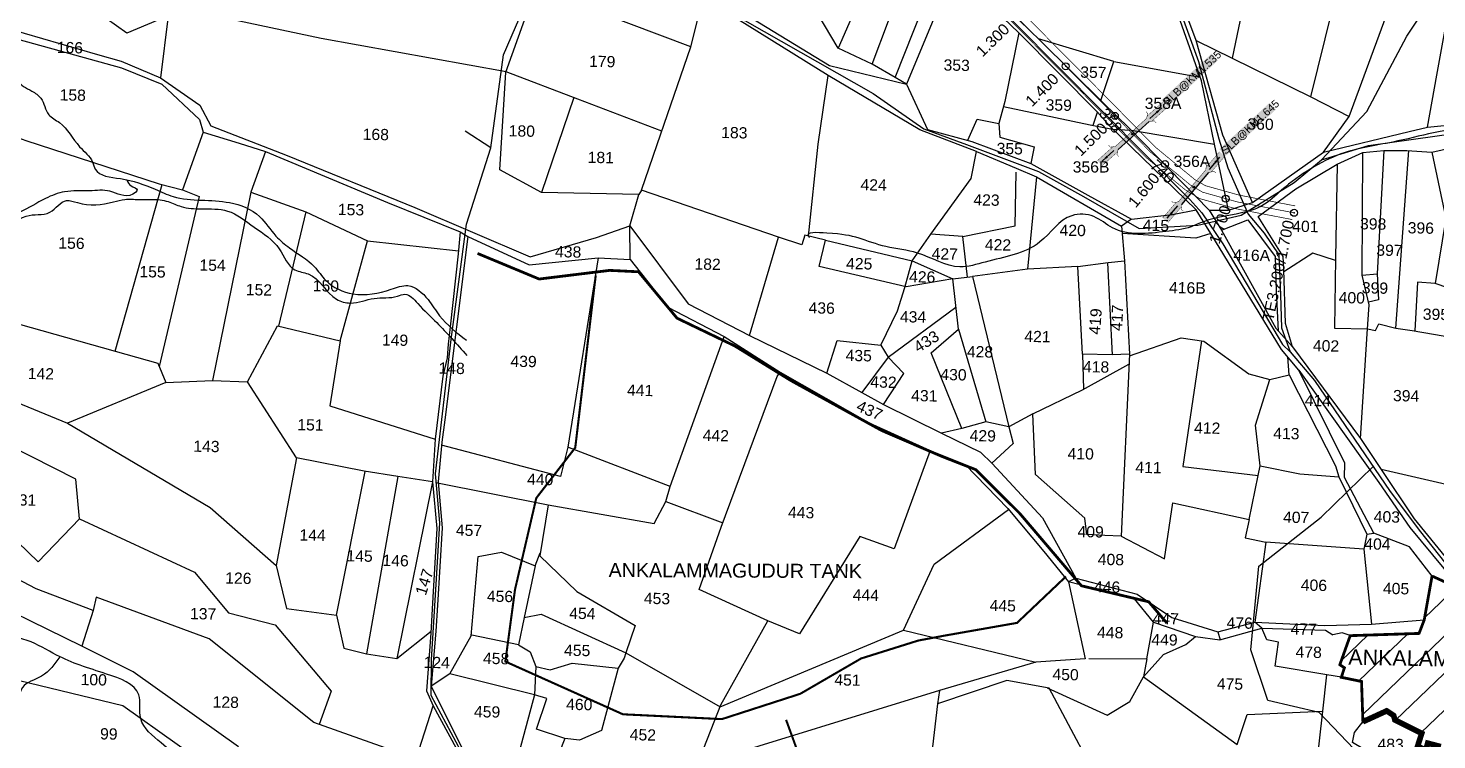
# Model space of a CAD drawing. Header units: millimetres. Extents: x 191939 to 221722, y 1607077 to 1617110.
# Drawn here: x 193548 to 195566, y 1612667 to 1613687 of the extents above; entities that cross this region are included whole.
import ezdxf
from ezdxf.enums import TextEntityAlignment as Align

# ---------------------------------------------------------------- set-up
doc = ezdxf.new("R2010")
doc.units = ezdxf.units.MM
doc.header["$LTSCALE"] = 15
doc.header["$PDMODE"] = 32
doc.header["$PDSIZE"] = 10
doc.linetypes.add('ACAD_ISO02W100', pattern=[15, 12, -3])
doc.linetypes.add('HIDDEN2', pattern=[0.1875, 0.125, -0.0625])
for name, color, linetype in [('BOUNDRY STONES', 240, 'Continuous'), ('CANAL1', 7, 'Continuous'), ('CS', 134, 'Continuous'), ('CSMark', 72, 'Continuous'), ('PLOTS', 7, 'Continuous'), ('PLOTS NO', 7, 'Continuous'), ('ROADS', 1, 'Continuous'), ('STREAMS', 4, 'Continuous'), ('STRUCTURE', 5, 'Continuous'), ('text2', 7, 'Continuous')]:
    doc.layers.add(name, color=color, linetype=linetype)
doc.styles.get("Standard").update_dxf_attribs({"font": 'arial.ttf'})
doc.dimstyles.get("Standard").update_dxf_attribs({"dimtxt": 0.18, "dimasz": 0.18, "dimexe": 0.18, "dimexo": 0.0625, "dimgap": 0.09, "dimtad": 0, "dimtih": 1, "dimtoh": 1, "dimdec": 4, "dimzin": 0, "dimdsep": 46, "dimtxsty": 'Standard', "dimcen": 0.09, "dimadec": 0, "dimazin": 0, "dimtfac": 1, "dimtdec": 4, "dimtofl": 0, "dimtmove": 0, "dimatfit": 3, "dimfxl": 1, "dimtolj": 1, "dimtzin": 0, "dimarcsym": 0})

# ---------------------------------------------------------------- blocks, each defined once
blk = doc.blocks.new('SLB')
at = {"layer": 'STRUCTURE'}
h = blk.add_hatch(dxfattribs=at)
h.set_pattern_fill('DOTS', color=6, scale=20, angle=320.3722, style=0)
h.set_pattern_definition([(320.372247934, (-159.4327, -72.9564), (1.2786241598, 0.5641323054), [0, -1.25])])
h.paths.add_polyline_path([(769699.5, 1706871.1), (769699.5, 1706861.1), (769729.1, 1706861.1), (769732.1, 1706863.1), (769792.1, 1706863.1), (769795.1, 1706861.1), (769824.7, 1706861.1), (769824.7, 1706871.1), (769795.1, 1706871.1), (769792.1, 1706869.1), (769732.1, 1706869.1), (769729.1, 1706871.1)])
at = {"layer": 'STRUCTURE', "color": 6, "linetype": 'ACAD_ISO02W100', "ltscale": 0.5, "const_width": 0.5}
for points in [[(769699.5, 1706871.1), (769729.1, 1706871.1)], [(769795.1, 1706871.1), (769824.7, 1706871.1)], [(769699.5, 1706861.1), (769729.1, 1706861.1)], [(769795.1, 1706861.1), (769824.7, 1706861.1)]]:
    blk.add_lwpolyline(points, dxfattribs=at)
at = {"layer": 'STRUCTURE', "color": 6, "const_width": 0.628}
for points in [[(769726.1, 1706877.1), (769726.1, 1706873.1), (769732.1, 1706869.1), (769792.1, 1706869.1), (769798.1, 1706873.1), (769798.1, 1706877.1)], [(769726.1, 1706855.1), (769726.1, 1706859.1), (769732.1, 1706863.1), (769792.1, 1706863.1), (769798.1, 1706859.1), (769798.1, 1706855.1)]]:
    blk.add_lwpolyline(points, dxfattribs=at)
at = {"layer": 'STRUCTURE', "color": 6}
blk.add_lwpolyline([(769732.1, 1706863.1), (769792.1, 1706863.1)], dxfattribs=at)
blk.add_lwpolyline([(769732.1, 1706863.1), (769792.1, 1706863.1)], dxfattribs=at)
at = {"layer": 'STRUCTURE', "color": 0}
blk.add_circle((769762.1, 1706866.1), 1.24, dxfattribs=at)
for points in [[(769703.8, 1706866), (769726.7, 1706866)], [(769818.6, 1706865.8), (769795.7, 1706865.8)]]:
    blk.add_leader(points, dimstyle='Standard', override={"dimasz": 10, "dimgap": 0.09, "dimtad": 0}, dxfattribs=at)

msp = doc.modelspace()

# ---------------------------------------------------------------- hatches: boundary and pattern name
at = {"layer": 'PLOTS NO'}
h = msp.add_hatch(dxfattribs=at)
h.set_pattern_fill('ANSI31', color=40, scale=12.09495, angle=-1.1225)
h.set_pattern_definition([(43.8775, (174688.965, 1608020.224), (-26.61678, 27.68067), [])])
h.paths.add_polyline_path([(195742.9, 1612813.1), (195667.2, 1612852.5), (195559.3, 1612901.5), (195548.1, 1612838.6), (195540.7, 1612819.3), (195442.1, 1612816.1), (195427.2, 1612774.4), (195433.8, 1612770.1), (195429.4, 1612756.4), (195458.3, 1612750.4), (195460.3, 1612692.7), (195494.3, 1612708.3), (195504.3, 1612701.7), (195506.1, 1612695.2), (195544.6, 1612676.1), (195538.6, 1612657.7), (195550.4, 1612652.1), (195553.1, 1612662), (195568, 1612658.1), (195565.7, 1612649.4), (195572.5, 1612647.6), (195567.9, 1612630.2), (195569.6, 1612624), (195589, 1612620.8), (195596, 1612646.1), (195613.8, 1612648.5), (195618.2, 1612654.6), (195624.7, 1612654.1), (195627.5, 1612658.5), (195679.3, 1612649), (195687.7, 1612670.3), (195705.1, 1612663.5), (195707.6, 1612656.7), (195733.9, 1612649.3), (195753.1, 1612653.2), (195763, 1612694)])

# ---------------------------------------------------------------- linework, layer by layer
at = {"layer": 'BOUNDRY STONES'}
msp.add_lwpolyline([(194210.9, 1613515.3), (194174.5, 1613539.2)], dxfattribs=at)
at = {"layer": 'CANAL1', "color": 200, "const_width": 1}
for points in [[(194181.4, 1614716.1), (194217.5, 1614633.7), (194227.7, 1614611.7), (194229.5, 1614596.2), (194227.5, 1614566.7), (194231.4, 1614553.3), (194266.2, 1614510.6), (194273.2, 1614495.7), (194299.3, 1614458.8), (194358.2, 1614392.1), (194445.9, 1614295.6), (194506.9, 1614224.9), (194519.1, 1614208.8), (194618.5, 1614095.5), (194753.2, 1613940), (194889.1, 1613794.6), (194981, 1613700.3), (195093.6, 1613586.9), (195162.8, 1613516.4), (195219.5, 1613469.7), (195234.6, 1613461), (195283.2, 1613447.4), (195363.3, 1613432)], [(194163.1, 1614708.1), (194199.3, 1614625.5), (194208.2, 1614606.3), (194209.4, 1614595.7), (194207.4, 1614564.6), (194213.3, 1614543.8), (194249.1, 1614499.9), (194255.8, 1614485.6), (194283.6, 1614446.4), (194343.3, 1614378.7), (194430.9, 1614282.4), (194491.4, 1614212.3), (194503.6, 1614196.1), (194603.4, 1614082.4), (194738.3, 1613926.6), (194874.6, 1613780.8), (194966.8, 1613686.3), (195079.4, 1613572.9), (195149.3, 1613501.7), (195206.8, 1613454.3), (195226.7, 1613442.4), (195278.6, 1613427.9), (195359.2, 1613412.4)]]:
    msp.add_lwpolyline(points, dxfattribs=at)
at = {"layer": 'CANAL1', "color": 1, "linetype": 'HIDDEN2', "ltscale": 4}
for points, const_width in [([(194172.2, 1614712.1), (194208.4, 1614629.6), (194217.9, 1614609), (194219.4, 1614595.9), (194217.4, 1614565.6), (194222.4, 1614548.6), (194257.7, 1614505.3), (194264.5, 1614490.6), (194291.5, 1614452.6), (194350.7, 1614385.4), (194438.4, 1614289), (194499.2, 1614218.6), (194511.3, 1614202.5), (194610.9, 1614088.9), (194745.7, 1613933.3), (194881.9, 1613787.7), (194973.9, 1613693.3), (195086.5, 1613579.9), (195156, 1613509.1), (195213.1, 1613462), (195230.6, 1613451.7), (195280.9, 1613437.6), (195361.7, 1613422.1)], 1), ([(194479.6, 1612246.3), (194451, 1612286), (194487, 1612349), (194589, 1612441), (194669, 1612539), (194675, 1612583), (194634, 1612695.5)], 3)]:
    msp.add_lwpolyline(points, dxfattribs=dict(at, const_width=const_width))
at = {"layer": 'CS'}
for p in [(195034.6, 1613632.2), (195104.9, 1613561.1), (195176.9, 1613491.9), (195263.8, 1613442.4), (195361.7, 1613422.1)]:
    msp.add_point(p, dxfattribs=at)
at = {"layer": 'PLOTS'}
for points in [[(194410.4, 1613403.4), (194423.3, 1613448.3), (194283.5, 1613451), (194224, 1613483.6), (194232.8, 1613623.8), (194275.5, 1613744.2), (194287.2, 1613844.1), (194278.7, 1614030.9), (194276.3, 1614099.2), (194237.4, 1614174.1), (194229.7, 1614258.2), (194213.3, 1614307), (194069.9, 1614445.6), (193993.8, 1614519.2), (193836.8, 1614655.7), (193761.4, 1614727.2), (193719.6, 1614782.2), (193616.6, 1614952.4)], [(195302.1, 1613436.7), (195259.8, 1613533.3), (195221.4, 1613669.3), (195166.7, 1613816.6), (195130.1, 1613904), (195121.8, 1613923.7), (195122.3, 1613984.1), (195104.1, 1614074.1), (195124.7, 1614107), (195155, 1614148.2), (195163.9, 1614227.1), (195165.7, 1614242.4), (195152.6, 1614374.7), (195130.2, 1614495.8), (195148.4, 1614711), (195148.5, 1614795.9), (195166.4, 1614903.4)], [(194352, 1614396.5), (194413.5, 1614316.6), (194457.3, 1614265.7), (194531.7, 1614179.3), (194594.4, 1614106.4), (194720.5, 1613959.1), (194801.4, 1613873.1), (194837.8, 1613832.4), (194866, 1613800.7), (194879.4, 1613785.7), (194968.5, 1613697.9), (194997.9, 1613668.9), (195087.9, 1613580.3), (195125.9, 1613542.8), (195240.2, 1613425.7), (195267.6, 1613425.7), (195302.1, 1613436.7), (195403.9, 1613509.1)], [(194907, 1613509.9), (194825.7, 1613540.9), (194694.3, 1613618.8), (194515.3, 1613730.7), (194429.6, 1613784.2), (194297.3, 1613977.3), (194278.7, 1614030.9)], [(194806.4, 1613606.6), (194790.3, 1613616), (194757.4, 1613635.2), (194708.8, 1613658.2), (194634.4, 1613783.1), (194618.2, 1613795.8), (194615.8, 1613824.7), (194410.5, 1613904.3), (194344.5, 1613922.6)], [(195329.2, 1613914), (195273.1, 1613643.8)], [(195403.9, 1613509.1), (195440.7, 1613560), (195515, 1613762.8), (195565.2, 1613744.4), (195576.4, 1613842.4), (195592.8, 1613910.2)], [(195553, 1613544.9), (195566.4, 1613619.5), (195582.3, 1613708.6), (195595.3, 1613706.3), (195633.2, 1613921)], [(195385.9, 1613588.4), (195456.6, 1613877.1)], [(194798.2, 1613856.6), (194779.5, 1613820.1), (194708.8, 1613658.2)], [(194757.4, 1613635.2), (194827.4, 1613821.8)], [(193748.7, 1613704.3), (193689.9, 1613679.5), (193630.6, 1613721.8), (193579.4, 1613747), (193449.5, 1613787.7)], [(193489.7, 1613695), (193647.5, 1613649.2), (193681.4, 1613639.4), (193738, 1613615.4), (193794.3, 1613576.6), (193810.2, 1613546.9), (193919.5, 1613504.2), (194102.2, 1613429.5), (194267.5, 1613359.1), (194362.6, 1613386.7), (194410.4, 1613403.4), (194493.6, 1613291.8), (194581.8, 1613246.2), (194692.4, 1613192.1), (194742.7, 1613164.5), (194773.5, 1613147.6), (194856.8, 1613106.5), (194912.5, 1613079.1), (194929.1, 1613062.7), (195001.2, 1612985.1), (195049.1, 1612898.7), (195136.9, 1612875.4), (195186.4, 1612841.9), (195252.5, 1612821.7), (195305.7, 1612835.5), (195405.8, 1612830.5), (195472.6, 1612832.7), (195548.1, 1612838.6), (195559.3, 1612901.5), (195527, 1612943.4), (195475.8, 1612962.9), (195433.9, 1613042.9), (195434.3, 1613063.5), (195368.6, 1613196.5), (195343.6, 1613226.4), (195242.3, 1613392.3), (195221.5, 1613426.3), (195098, 1613545.8), (195080, 1613566.2), (194967.4, 1613680.1), (194877, 1613767.1)], [(194790.3, 1613616), (194857.5, 1613785.9)], [(194874.3, 1613769.7), (194806.4, 1613606.6)], [(195267.6, 1613425.7), (195247.8, 1613520.6), (195228.9, 1613611.2), (195168.2, 1613783.2)], [(192976.7, 1613097), (193036.9, 1613269), (193071.9, 1613350.8), (193123.8, 1613526.5), (193139.3, 1613521.9), (193206.4, 1613746.5), (193234.4, 1613740.4), (193299.8, 1613719.7), (193343.4, 1613717.7), (193411.4, 1613702.1), (193465.6, 1613689.7), (193681.9, 1613630), (193739.8, 1613606.4), (193793.8, 1613555.9), (193799.1, 1613537.9), (193850.4, 1613521.7), (193888.4, 1613509.8), (194063, 1613437), (194167, 1613394.8), (194178.1, 1613388.3), (194266.2, 1613347.5), (194364.9, 1613357.6), (194410.9, 1613355.3), (194410.4, 1613403.4)], [(194497.6, 1613660.1), (194275.5, 1613744.2)], [(194427.1, 1613454.6), (194454.7, 1613535.2), (194497.6, 1613660.1), (194515.3, 1613730.7)], [(194515.1, 1613744.3), (194696, 1613633.4), (194806.4, 1613606.6), (194836.5, 1613541.4), (194900, 1613524.5), (194984.4, 1613492.9), (195066.3, 1613447.5), (195128.9, 1613412.9), (195114.5, 1613403.2), (195118.7, 1613353.2), (195125.8, 1613219.7), (195114.2, 1612958.5), (195175.9, 1612926.2), (195188, 1613006.3), (195297.4, 1612982.8), (195291.7, 1612956.5), (195321.3, 1612950.1), (195305.7, 1612835.5)], [(194232.9, 1613624.3), (193967.9, 1613671.7), (193807.9, 1613706), (193748.7, 1613704.3), (193738, 1613615.4)], [(194967.4, 1613680.1), (194947.2, 1613581.6), (194938.6, 1613550.1)], [(195084.9, 1613583.3), (195103.5, 1613639.1), (194995.4, 1613671.4)], [(195221.4, 1613669.3), (195273.1, 1613643.8), (195385.9, 1613588.4), (195440.7, 1613560)], [(195103.5, 1613639.1), (195227, 1613616.7)], [(194456.1, 1613539.3), (194335.5, 1613585.2), (194232.9, 1613624.3)], [(194665.9, 1613388.8), (194679.9, 1613520.7), (194694.3, 1613618.8)], [(193303.1, 1613586), (193430.3, 1613570.7), (193471.2, 1613552.4), (193545.2, 1613525.6), (193735.9, 1613463.7), (193769.6, 1613455.1), (193793.5, 1613445.3), (193736.2, 1613201.9)], [(194330.1, 1613587.3), (194283.5, 1613451)], [(194945.3, 1613574.5), (195069.7, 1613548.3), (195101.7, 1613542.2), (195128.2, 1613540.5), (195247.8, 1613520.6)], [(195074.1, 1613547.5), (195080, 1613566.2)], [(194894.3, 1613526), (194907.5, 1613556.5), (194938.6, 1613550.1), (194940.4, 1613530.7), (194989.4, 1613516.8), (194984.4, 1613492.9)], [(195403.9, 1613509.1), (195526.4, 1613538.5), (195553, 1613544.9), (195676.9, 1613557.2), (195742.2, 1613552.3), (195850.5, 1613476.7), (195915.7, 1613469.2), (195983.7, 1613469.1), (196093.2, 1613477), (196090, 1613522.6), (196139, 1613537.4)], [(195456.6, 1613098.7), (195466.5, 1613248.6), (195469.3, 1613290.4), (195459.4, 1613332.6), (195460.4, 1613508.4), (195490.2, 1613511.5), (195523, 1613511.5), (195559.1, 1613508.9), (195666.7, 1613533.3), (195724.7, 1613546.4), (195738.4, 1613538.4), (195764.8, 1613518.6), (195781.2, 1613486.7), (195816, 1613461), (195883.2, 1613442), (195919.3, 1613438.4), (195939.9, 1613445.4), (195960.2, 1613469.1)], [(193799.1, 1613537.9), (193769.6, 1613455.1)], [(193888.4, 1613509.8), (193867.5, 1613451.9), (193812.6, 1613181.9)], [(194769.9, 1613232.6), (194793.7, 1613281.4), (194804, 1613315.1), (194814.4, 1613353.2), (194841.3, 1613391.4), (194899.2, 1613471.3), (194907, 1613509.9), (194963.8, 1613485.9), (194992.9, 1613473.6), (195114.5, 1613403.2)], [(195359.6, 1613229.9), (195349.6, 1613263.6), (195346.8, 1613340.7), (195346.2, 1613359.4), (195310, 1613416.9), (195364.2, 1613456.3), (195423.4, 1613491.9), (195460.4, 1613508.4)], [(195490.2, 1613511.5), (195480.6, 1613334.7), (195482.6, 1613297.5), (195468.4, 1613294.2)], [(195507.5, 1613256.6), (195525.9, 1613511.3)], [(195559.1, 1613508.9), (195579, 1613413.8), (195564, 1613321)], [(195423.4, 1613491.9), (195421.2, 1613357.2), (195419.5, 1613256.8), (195467, 1613256), (195478.2, 1613253.5), (195483.3, 1613262.8), (195507.5, 1613256.6), (195530.9, 1613253.6), (195592, 1613243.1), (195596.6, 1613247.6), (195656.5, 1613232.4)], [(194887, 1613388.4), (194962.2, 1613403.6), (194963.7, 1613480.2)], [(194992.9, 1613473.6), (194979.9, 1613341.5)], [(193673.1, 1613223.9), (193740.2, 1613462.6)], [(193867.5, 1613451.9), (193946.3, 1613423.4), (194034.3, 1613382), (194164.8, 1613367.5)], [(194872.9, 1613327.6), (194806.2, 1613315.9), (194681.4, 1613345.4), (194690.3, 1613383.1), (194660.8, 1613390), (194656.8, 1613376.3), (194623.3, 1613387.3), (194427.1, 1613454.6), (194423.3, 1613448.3)], [(195128.9, 1613412.9), (195187.4, 1613419.6), (195221.5, 1613426.3)], [(195240.2, 1613425.7), (195257.9, 1613397.1), (195335.4, 1613256.9), (195359.6, 1613229.9), (195456.6, 1613098.7), (195486.3, 1613054.3), (195533.5, 1612983.7), (195582.3, 1612923.7), (195664.1, 1612870.7), (195673.4, 1612865.2)], [(193946.3, 1613423.4), (193907.1, 1613259.8)], [(195257.9, 1613397.1), (195295.2, 1613411.9), (195334.4, 1613359.6), (195335.8, 1613310), (195338.8, 1613253)], [(194167, 1613394.8), (194164.4, 1613363.4), (194152.8, 1613258.7), (194150, 1613233.9), (194148.4, 1613214.5), (194142.1, 1613187.9), (194131.2, 1613097.6), (194127.7, 1613036.5), (194133.6, 1612969.6), (194127.2, 1612854.4), (194125.2, 1612819.6), (194119, 1612737), (194128.3, 1612715.5), (194173.2, 1612633)], [(194178.1, 1613388.3), (194145.1, 1613125.6), (194140.7, 1613093.6), (194135.7, 1613036.6), (194141.2, 1612970.7), (194134.9, 1612859.9), (194132.5, 1612822.3), (194125.8, 1612743.7), (194172.3, 1612649.7), (194182.3, 1612631.4)], [(194581.8, 1613246.2), (194623.3, 1613387.3)], [(194894, 1613329.9), (194887, 1613388.4), (194841.3, 1613391.4)], [(195242.3, 1613392.3), (195220.8, 1613385.9), (195115.4, 1613392.5)], [(193995.3, 1613238.6), (194034.3, 1613382)], [(194690.3, 1613383.1), (194814.4, 1613353.2), (194872.9, 1613327.6)], [(195421.1, 1613354), (195388.7, 1613364.5), (195347, 1613337.6)], [(193071.9, 1613350.8), (193121.8, 1613345.6), (193151.8, 1613342.4), (193178.9, 1613334.6), (193195.4, 1613329.9), (193258, 1613318.4), (193244.5, 1613245.2), (193342.9, 1613220.5), (193376.3, 1613189.6), (193393.1, 1613207.7), (193451, 1613284.6), (193481.2, 1613277.9), (193673.1, 1613223.9), (193734.3, 1613206.7), (193745.4, 1613178.7), (193812.6, 1613181.9), (193862.5, 1613179.7), (193905.4, 1613260.2), (193995.3, 1613238.6), (193980.3, 1613145.6), (194131.2, 1613097.6)], [(194364.9, 1613357.6), (194321.6, 1613086.3), (194310.8, 1613044.2), (194140.3, 1613089.2)], [(194410.9, 1613355.3), (194464.8, 1613286.8), (194545.4, 1613244.8), (194625.3, 1613193.8), (194752.9, 1613121), (194840.3, 1613081.6), (194890.3, 1613061.5), (194951.5, 1612998.4), (195003.3, 1612936.7), (195038.6, 1612893.1)], [(195051.9, 1613345.3), (194979.9, 1613341.5), (194900.9, 1613330.7)], [(195058.5, 1613219.5), (195051.9, 1613345.3), (195095.6, 1613350.7), (195118.7, 1613353.2)], [(195094.6, 1613350.5), (195101.3, 1613218.4)], [(194885.7, 1613113.2), (194841.7, 1613221.6), (194880.8, 1613255.5), (194872.9, 1613327.6), (194900.9, 1613330.7), (194953.1, 1613115.5)], [(195459.4, 1613332.6), (195480.6, 1613334.7)], [(195596.6, 1613247.6), (195601.6, 1613308), (195564, 1613321), (195538.4, 1613322.9), (195534.5, 1613253)], [(194692.4, 1613192.1), (194707.1, 1613238.9), (194769.9, 1613232.6), (194780.1, 1613215.4), (194877.3, 1613287.1)], [(194132.1, 1613035.8), (194293.1, 1613003.8), (194445, 1612976.9), (194461.8, 1613008.3), (194467.9, 1613030), (194545.4, 1613244.8)], [(194880.8, 1613255.5), (194920.2, 1613122.6)], [(195125.7, 1613217.3), (195199.9, 1613243), (195232.2, 1613238.2), (195296.8, 1613191.3), (195326.9, 1613183.2), (195354.5, 1613189.9), (195352.7, 1613215.5)], [(195229.2, 1613238.6), (195202.2, 1613058.6), (195310.1, 1613045.6)], [(193393.1, 1613207.7), (193604.8, 1613120.4), (193809.1, 1613000), (193903.5, 1612916.6), (193918.5, 1612854.9), (193990.2, 1612845.7), (194000.7, 1612798.3), (194033.2, 1612790), (194076.6, 1612783.6), (194125.4, 1612822.3)], [(194773.5, 1613147.6), (194802.5, 1613191.8), (194780.1, 1613215.4), (194742.7, 1613164.5)], [(194987.3, 1613133.8), (195058.6, 1613168.6), (195125.1, 1613205.3)], [(195125.8, 1613219.7), (195101.3, 1613218.4), (195058.5, 1613219.5), (195060.1, 1613169.4)], [(194188.2, 1612447.2), (194228.8, 1612461), (194270, 1612517.2), (194459.3, 1612509.3), (194506.7, 1612630.4), (194540.7, 1612717), (194608, 1612837.3), (194509.4, 1612882.2), (194541, 1612971.6), (194621.4, 1613187.7), (194625.3, 1613193.8)], [(195297.4, 1612982.8), (195310.1, 1613045.6), (195312.9, 1613059.4), (195306.2, 1613117.7), (195326.9, 1613183.2)], [(195354.5, 1613189.9), (195421.2, 1613059.4), (195425.8, 1613043.5), (195465.7, 1612961.7), (195475.8, 1612962.9)], [(195368.6, 1613196.5), (195483.2, 1613035.5), (195527.7, 1612971), (195576.4, 1612912.5), (195661.2, 1612856.5), (195667.2, 1612852.5)], [(193745.4, 1613178.7), (193604.8, 1613120.4)], [(194127.7, 1613036.5), (194077.8, 1613044.2), (194029.4, 1613051.7), (193932.8, 1613070.8), (193862.5, 1613179.7)], [(194953.1, 1613115.5), (194920.2, 1613122.6), (194885.7, 1613113.2), (194856.8, 1613106.5)], [(195114.2, 1612958.5), (195090.5, 1612959.7), (195064.6, 1612961.1), (195062, 1612984.5), (194991.3, 1613047.1), (194987.3, 1613133.8), (194953.1, 1613115.5), (194959.5, 1613091.6), (194928.8, 1613063.1)], [(193431, 1613048.9), (193562.6, 1612922), (193622.1, 1612983.7), (193616.7, 1613040.4), (193458.2, 1613120.4)], [(194467.9, 1613030), (194321.6, 1613086.3)], [(194840.3, 1613081.6), (194788.7, 1612940.5), (194739.8, 1612958.4), (194653.4, 1612818.6), (194608, 1612837.3)], [(193932.8, 1613070.8), (193903.5, 1612916.6)], [(193990.2, 1612845.7), (194031, 1613051.3)], [(194077.8, 1613044.2), (194033.2, 1612790)], [(195312.9, 1613059.4), (195370, 1613047.8), (195425.8, 1613043.5)], [(195694.7, 1613009), (195674, 1613013.6), (195633.8, 1613018.7), (195610.5, 1613025.4), (195486.3, 1613054.3)], [(194127.7, 1613036.5), (194076.6, 1612783.6)], [(193641.5, 1612852), (193559.7, 1612883.4), (193474.9, 1612927.8), (193482.2, 1612972.1), (193425, 1613012.3), (193391.7, 1612922.4)], [(194293.1, 1613003.8), (194281.2, 1612930.5), (194334.4, 1612879.6), (194418, 1612830.7), (194404.6, 1612791.4), (194402, 1612783.9), (194393.3, 1612769.5), (194369.6, 1612680.2), (194338.2, 1612666.3), (194316.9, 1612668.8), (194293.9, 1612609.3)], [(194461.8, 1613008.3), (194543.4, 1612978)], [(193622.1, 1612983.7), (193786.6, 1612906.9), (193835.1, 1612848.7), (193902.3, 1612831.6), (193982.2, 1612736.4), (193965.4, 1612688.8)], [(194258.8, 1612841.9), (194283.3, 1612847), (194404.6, 1612791.4), (194539.6, 1612714.3), (194802.2, 1612824.2), (194846, 1612918.6), (194952.5, 1612997.1)], [(195465.7, 1612961.7), (195461.6, 1612940.1), (195472.6, 1612832.7)], [(195461.6, 1612940.1), (195321.3, 1612950.1)], [(194152.5, 1612761.6), (194183.1, 1612815.7), (194193, 1612929.6), (194226.3, 1612935.8), (194274.4, 1612916.3), (194281.9, 1612934.8)], [(193308.7, 1612899.3), (193520, 1612755.5), (193683.9, 1612715.8), (193839.7, 1612605), (193884.9, 1612586.2), (193926.8, 1612651.7), (193984.9, 1612550.4), (193981.8, 1612502.6), (193946, 1612435.4), (193985.1, 1612422.9), (193989.5, 1612400.5), (194057.1, 1612402.6), (194063.9, 1612378.2), (194177.6, 1612364.2)], [(194274.4, 1612916.3), (194258.8, 1612841.9), (194250.6, 1612802.9), (194183.8, 1612817)], [(193849.4, 1612656.9), (193698.7, 1612764.4), (193625, 1612801.1), (193453.1, 1612885.2)], [(195049.1, 1612898.7), (195038.6, 1612893.1), (195062.4, 1612783), (194991.7, 1612778.2), (194853.9, 1612737.6), (194506.7, 1612630.4)], [(195067.9, 1612783.4), (195150.8, 1612783), (195160.5, 1612835.4), (195133.3, 1612868.7), (195038.6, 1612893.1)], [(194103.9, 1612639.7), (193957.5, 1612691.5), (193807.5, 1612811.5), (193645.7, 1612871.4), (193641.5, 1612852), (193625, 1612801.1)], [(194802.2, 1612824.2), (194991.7, 1612778.2)], [(195150.8, 1612783), (195146, 1612757), (195280, 1612660), (195294.3, 1612703), (195403, 1612708.1), (195408.5, 1612760), (195334.7, 1612772.3), (195339.5, 1612806.6), (195322.7, 1612810.3), (195315.4, 1612826.9), (195305.7, 1612835.5)], [(195160.5, 1612835.4), (195220.6, 1612814.8), (195255.1, 1612809.9), (195315.4, 1612826.9), (195406.6, 1612823.8), (195417.4, 1612817.1)], [(195252.5, 1612821.7), (195255.8, 1612810.1)], [(195429.4, 1612756.4), (195433.8, 1612770.1), (195427.2, 1612774.4), (195442.1, 1612816.1), (195430.8, 1612820.1), (195417.4, 1612817.1)], [(194250.6, 1612802.9), (194267.6, 1612793.1), (194275.7, 1612771.9), (194273.8, 1612731.5), (194241.6, 1612612.5)], [(195146, 1612757), (195174.8, 1612789.1), (195206.8, 1612803.3), (195220.6, 1612814.8)], [(194316.9, 1612668.8), (194276.7, 1612682.1), (194291.2, 1612725.8), (194273.8, 1612731.5), (194152.5, 1612761.6), (194125.8, 1612743.7)], [(194275.7, 1612771.9), (194295.9, 1612767), (194327.7, 1612776.9), (194393.3, 1612769.5)], [(195496.2, 1612582.3), (195481.4, 1612637.9), (195478.4, 1612643.4), (195445.6, 1612663), (195448.4, 1612677.1), (195460.3, 1612692.7), (195458.3, 1612750.4), (195429.4, 1612756.4), (195408.5, 1612760)], [(194853.9, 1612737.6), (194850.9, 1612718.5), (194827.1, 1612513), (194905.1, 1612404.1)], [(195013.4, 1612338.7), (195218, 1612321.3), (195097.1, 1612578.4), (195010.8, 1612740.8), (194950.3, 1612751.8), (194850.9, 1612718.5)], [(195007.8, 1612741.3), (195093.9, 1612702.2), (195126.3, 1612721.6), (195146, 1612757)], [(194168.5, 1612527.4), (194100.9, 1612535.1), (194103.9, 1612639.7), (194128.3, 1612715.5)], [(195384.7, 1612546.2), (195403, 1612708.1)]]:
    msp.add_lwpolyline(points, dxfattribs=at)
at = {"layer": 'PLOTS', "const_width": 8.06}
msp.add_lwpolyline([(195482, 1612635.5), (195567.6, 1612611.8), (195569.6, 1612624), (195567.9, 1612630.2), (195572.5, 1612647.6), (195565.7, 1612649.4), (195568, 1612658.1), (195553.1, 1612662), (195550.4, 1612652.1), (195538.6, 1612657.7), (195544.6, 1612676.1), (195506.1, 1612695.2), (195504.3, 1612701.7), (195494.3, 1612708.3), (195460.3, 1612692.7)], dxfattribs=at)
at = {"layer": 'PLOTS NO', "color": 40, "const_width": 4.03}
for points in [[(195538.6, 1612657.7), (195544.6, 1612676.1), (195506.1, 1612695.2), (195504.3, 1612701.7), (195494.3, 1612708.3), (195460.3, 1612692.7), (195458.3, 1612750.4), (195429.4, 1612756.4), (195433.8, 1612770.1), (195427.2, 1612774.4), (195442.1, 1612816.1), (195540.7, 1612819.3), (195548.1, 1612838.6), (195559.3, 1612901.5)], [(195559.3, 1612901.5), (195667.2, 1612852.5), (195742.9, 1612813.1), (195763, 1612694), (195750.9, 1612644.5)]]:
    msp.add_lwpolyline(points, dxfattribs=at)
at = {"layer": 'ROADS'}
for points in [[(194175.9, 1612636.5), (194125.8, 1612730.3), (194126, 1612781.5), (194133.1, 1612897.6), (194137.8, 1612977.7), (194132, 1613047.9), (194154.3, 1613240.6), (194176.3, 1613405.7), (194210.9, 1613515.3), (194229.4, 1613648.6), (194263.6, 1613728.5), (194291.4, 1613856.9), (194282.4, 1614072.6), (194281.6, 1614101.2), (194244.4, 1614173.4), (194230.8, 1614272.2), (194216, 1614348.4), (194173.9, 1614452.5), (194105.8, 1614609.4), (194086.3, 1614687.5), (193807.8, 1614998.9), (193609.6, 1615216.7), (193559.2, 1615276.2), (193468.2, 1615379.3)], [(194086.3, 1614687.5), (194368.9, 1614358.6), (194511, 1614192.1), (194597.4, 1614089.3), (194707.7, 1613952.1), (194848.5, 1613808.1), (194962.2, 1613693.4), (195212.3, 1613441.4), (195229.4, 1613422), (195259.7, 1613377.7), (195309.8, 1613293.3), (195345.2, 1613233.6), (195355.9, 1613222.7)], [(194284.9, 1614013.1), (194302.4, 1613974.7), (194343, 1613918.1), (194378.3, 1613864.6), (194427.8, 1613798), (194437.2, 1613785.4), (194575.1, 1613697.9), (194758.8, 1613593.2), (194831.2, 1613542.4), (194892.6, 1613519.9), (194995.8, 1613481.2), (195060.2, 1613445.6), (195139.7, 1613399.5), (195223.7, 1613404.3), (195286, 1613418.8), (195361.8, 1613465.6), (195401, 1613497.9), (195468.1, 1613518.6), (195628, 1613541.1)], [(195401, 1613497.9), (195465.7, 1613567.3), (195523.2, 1613675.4), (195575.9, 1613754.4), (195594.1, 1613815.1), (195606.5, 1613913.8)], [(195159.7, 1613818.7), (195224.7, 1613639), (195254, 1613528.1), (195266.9, 1613486.7), (195296, 1613420), (195319, 1613393.1), (195340, 1613361.9), (195342.1, 1613304.7), (195343.8, 1613257.4), (195355.9, 1613222.7), (195390.7, 1613181.6), (195499.3, 1613022.6), (195543, 1612965), (195577, 1612921.4)], [(195249.6, 1612177.1), (195311.3, 1612373), (195404, 1612569.3), (195442.3, 1612643.8), (195447.1, 1612653.7), (195397.6, 1612705.9), (195324, 1612723.4), (195299.7, 1612795.6), (195311.2, 1612915.9), (195400.7, 1612985.8), (195474.9, 1613058.6)]]:
    msp.add_lwpolyline(points, dxfattribs=at)
at = {"layer": 'STREAMS'}
for points in [[(196263.4, 1613706.1), (196247.5, 1613696.8), (196240.2, 1613682), (196230.5, 1613669.7), (196199.6, 1613630.9), (196150.1, 1613582.2), (196104.5, 1613518.4), (196030.2, 1613505.7), (195991, 1613491.9), (195961.2, 1613482.4), (195935.4, 1613469.2), (195927.8, 1613454.7), (195905.5, 1613451.9), (195849.9, 1613463.4), (195805.4, 1613493.3), (195751.6, 1613528.5), (195703.7, 1613555.2), (195679.9, 1613547.1), (195620.2, 1613543.8), (195503.1, 1613523.5), (195428.7, 1613506.4), (195385.8, 1613485.3), (195343.9, 1613454.6), (195315.6, 1613432.1), (195294.3, 1613423.9), (195231.9, 1613409.3), (195214.1, 1613402.1), (195178.2, 1613395.3), (195101.5, 1613400.6), (195074.8, 1613416.7), (195043.4, 1613418), (194997.7, 1613380.5), (194919.2, 1613351.6), (194883.1, 1613344.6), (194822.2, 1613364.4), (194777, 1613373.7), (194738.5, 1613385.6), (194692.2, 1613393.1), (194665.9, 1613388.8), (194667.7, 1613386.9)], [(193488.5, 1613683.3), (193485.7, 1613672.5), (193495, 1613662.3), (193503.3, 1613645.2), (193522.1, 1613635.3), (193532.8, 1613612.4), (193553.6, 1613596.5), (193566.5, 1613586.5), (193578, 1613562.7), (193593.1, 1613551.4), (193622, 1613516.9), (193640.6, 1613494.6), (193644.4, 1613484.9), (193680.4, 1613471.1), (193730.3, 1613455.8), (193755.9, 1613445.5), (193796.4, 1613440.2), (193836.9, 1613436.7), (193879.8, 1613416.9), (193903.3, 1613388.8), (193922.7, 1613371.8), (193958.2, 1613345), (193974.8, 1613325), (194013.6, 1613306), (194068.4, 1613312.5), (194092.2, 1613317.7), (194121.1, 1613297.8), (194137.7, 1613274.5), (194176.1, 1613239.4)], [(193689.8, 1613469.3), (193695.7, 1613461), (193704.7, 1613455), (193698.2, 1613448.8), (193665.4, 1613453.1), (193636.5, 1613453.6), (193600.6, 1613452.2), (193573, 1613442.6), (193536.5, 1613423.1), (193506.2, 1613415.2), (193473.4, 1613413.2), (193452.9, 1613410.1), (193426.6, 1613412.7), (193415.8, 1613392.9), (193408.2, 1613388), (193345.1, 1613395.7), (193297.6, 1613400.3), (193243.6, 1613407.8), (193200, 1613388.7), (193184, 1613345.8), (193173.1, 1613327.5), (193120.9, 1613332.9), (193090.5, 1613336.9), (193045.2, 1613316.1), (193019.5, 1613297.4), (193008.6, 1613261.3), (192995.9, 1613234.5), (192981.1, 1613224.4)], [(193174.1, 1613328.3), (193205.8, 1613371.7), (193230.2, 1613392.9), (193269.8, 1613393.1), (193300.8, 1613391.5), (193358.1, 1613381.3), (193395.2, 1613380.2), (193424.3, 1613380.6), (193433, 1613394.3), (193454, 1613394.9), (193485.2, 1613402.1), (193506.8, 1613398.6), (193545.5, 1613417.5), (193579.4, 1613423), (193603.4, 1613439.7), (193618.9, 1613436.7), (193670.6, 1613437.7), (193686.9, 1613441.4), (193706.5, 1613441.1), (193725.1, 1613441.4), (193749, 1613438.2), (193767.5, 1613431.1), (193796.5, 1613427.8), (193833.9, 1613424.7), (193872, 1613401.7), (193908, 1613370.4), (193930.4, 1613340.3), (193949.6, 1613334.5), (193990.2, 1613298.2), (194010, 1613292.8), (194043.9, 1613299.5), (194077.5, 1613302.6), (194088, 1613305.4), (194106.3, 1613292.2), (194133.5, 1613264.7), (194176.9, 1613217.5)], [(193627.8, 1612163.6), (193654.9, 1612176.9), (193683.4, 1612170.2), (193728.2, 1612195.7), (193760.7, 1612211.1), (193805.3, 1612264.4), (193850, 1612322.2), (193863.4, 1612366.7), (193861.9, 1612404.4), (193855.7, 1612501.6), (193865.2, 1612548.6), (193863.4, 1612585.4), (193802.1, 1612616), (193738.7, 1612662.5), (193709.6, 1612697.5), (193706.7, 1612731.4), (193660.7, 1612761.1), (193588.9, 1612788.2), (193547, 1612809.3), (193496.4, 1612822.5), (193472.2, 1612836.4), (193444.4, 1612860.3), (193407.5, 1612884.3)], [(193593.5, 1612785.9), (193567.5, 1612758), (193540.2, 1612742), (193532.2, 1612707.9), (193511.5, 1612683.8), (193468.9, 1612640.9), (193446.4, 1612617.1), (193428.3, 1612606.6), (193370.1, 1612604.5)]]:
    msp.add_spline(points, degree=3, dxfattribs=at)
at = {"layer": 'text2', "color": 3, "const_width": 4}
msp.add_lwpolyline([(194192, 1613363.9), (194280.3, 1613327.2), (194381.3, 1613339.6), (194422.6, 1613337.6), (194477.8, 1613271.1), (194560.5, 1613231.3), (194640.5, 1613181.9), (194770.9, 1613110.1), (194857.1, 1613073), (194906, 1613053.9), (194968.6, 1612991.4), (195057, 1612887.6), (195153.5, 1612864.6), (195179.5, 1612834.1)], dxfattribs=at)
at = {"layer": 'text2', "color": 5, "const_width": 3}
msp.add_lwpolyline([(194361.3, 1613332.2), (194332, 1613085.5), (194276.2, 1613013.3), (194245.7, 1612882.1), (194231.9, 1612779), (194400.3, 1612703.4), (194542.1, 1612696.5), (194654.4, 1612732.8), (194741.5, 1612783.4), (194823.4, 1612809.1), (194860.2, 1612816), (194964.8, 1612834.4), (195035, 1612901)], dxfattribs=at)

# ---------------------------------------------------------------- block references
at = {"layer": 'STRUCTURE', "color": 0}
for p, rotation in [((761592.5, -171134.6, 100), 41.88409449040018), ((989706.6, -82039, 100), 49.38159847419119)]:
    msp.add_blockref('SLB', p, dxfattribs=dict(at, rotation=rotation))

# ---------------------------------------------------------------- texts
at = {"layer": 'CSMark', "color": 1}
for s, rotation, p in [('1.300', 44.2512, (194949.9, 1613689.3)), ('1.400', 44.8002, (195020.4, 1613618.1)), ('1.500', 44.4702, (195090.6, 1613547.1)), ('1.600', 50.5199, (195164.2, 1613476.4)), ('1.700', 72.1557, (195264.2, 1613431.8)), ('TE3.200/1.700', 78.1054, (195354.1, 1613411.2))]:
    msp.add_text(s, height=16, rotation=rotation, dxfattribs=at).set_placement(p, align=Align.MIDDLE_RIGHT)
at = {"layer": 'PLOTS NO'}
for s, rotation, p in [('166', 358.8775, (193608.1, 1613658.9)), ('179', 358.8775, (194370.7, 1613639)), ('353', 358.8775, (194878.4, 1613633.7)), ('357', 358.8775, (195074.2, 1613623.5)), ('158', 358.8775, (193612.2, 1613590.9)), ('359', 358.8775, (195024.6, 1613576.5)), ('358A', 0.0747, (195174, 1613579.1)), ('358', 308.0849, (195098.9, 1613554.3)), ('180', 358.8775, (194255.5, 1613539.4)), ('183', 358.8775, (194559.9, 1613537)), ('360', 358.8775, (195313.6, 1613549.2)), ('168', 358.8775, (194046.3, 1613534.5)), ('181', 358.8775, (194368.6, 1613501.4)), ('355', 358.8775, (194954.4, 1613514.1)), ('356B', 0.0747, (195070.9, 1613487.9)), ('740', 316.5983, (195173.1, 1613481.2)), ('356A', 0.0747, (195215.4, 1613495.9)), ('424', 358.8775, (194759.4, 1613462.1)), ('423', 358.8775, (194921.1, 1613440.5)), ('153', 358.8775, (194010.8, 1613426.7)), ('420', 358.8775, (195044.6, 1613397)), ('415', 358.8775, (195163.8, 1613404.1)), ('401', 358.8775, (195377.9, 1613402.7)), ('398', 358.8775, (195475, 1613406.2)), ('396', 358.8775, (195543.3, 1613400.4)), ('156', 358.8775, (193610.4, 1613378.6)), ('422', 358.8775, (194937.6, 1613376.3)), ('438', 358.8775, (194321.9, 1613366.2)), ('427', 358.8775, (194861.3, 1613363.2)), ('416A', 358.8775, (195301.1, 1613361.3)), ('397', 358.8775, (195498.3, 1613368.4)), ('155', 358.8775, (193726.5, 1613337.6)), ('154', 358.8775, (193812.5, 1613347)), ('182', 358.8775, (194521.6, 1613348.5)), ('425', 358.8775, (194738.8, 1613349.2)), ('150', 358.8775, (193974.8, 1613317.4)), ('426', 358.8775, (194829, 1613330.3)), ('416B', 358.8775, (195208.9, 1613314.6)), ('399', 358.8775, (195477.6, 1613314.4)), ('152', 358.8775, (193878.9, 1613311.8)), ('400', 358.8775, (195444.4, 1613300.4)), ('436', 358.8775, (194685, 1613285.7)), ('419', 85.8413, (195077, 1613266.4)), ('417', 87.6534, (195108.2, 1613271.6)), ('395', 358.8775, (195564.9, 1613276.6)), ('434', 358.8775, (194815.9, 1613273)), ('149', 358.8775, (194073.9, 1613239.7)), ('433', 31.7277, (194834.9, 1613237.8)), ('421', 358.8775, (194994.1, 1613244.8)), ('435', 358.8775, (194738.1, 1613217.5)), ('428', 358.8775, (194911.8, 1613223)), ('402', 358.8775, (195407.5, 1613231.5)), ('148', 358.8775, (194155, 1613199.3)), ('439', 358.8775, (194258, 1613209.2)), ('418', 358.8775, (195078.1, 1613201.4)), ('142', 358.8775, (193566.6, 1613191.6)), ('432', 358.8775, (194773.5, 1613179.5)), ('430', 358.8775, (194873.8, 1613190.2)), ('441', 358.8775, (194425, 1613167.7)), ('431', 358.8775, (194832, 1613160)), ('414', 358.8775, (195395.8, 1613153)), ('394', 358.8775, (195522.2, 1613159.9)), ('437', 335.9599, (194753.7, 1613139.1)), ('151', 358.8775, (193952.7, 1613118.2)), ('412', 358.8775, (195237.3, 1613113.7)), ('442', 358.8775, (194533.4, 1613102.9)), ('429', 358.8775, (194915.8, 1613102.6)), ('413', 358.8775, (195350.6, 1613105.8)), ('143', 358.8775, (193803.7, 1613087.4)), ('410', 358.8775, (195056.1, 1613076.8)), ('411', 358.8775, (195153.2, 1613057.1)), ('440', 358.8775, (194281.9, 1613040.1)), ('131', 358.8775, (193541.2, 1613010.6)), ('443', 358.8775, (194655.6, 1612992.6)), ('407', 358.8775, (195364.7, 1612985.7)), ('403', 358.8775, (195494.6, 1612986.4)), ('144', 358.8775, (193955.8, 1612960.2)), ('457', 358.8775, (194179.8, 1612967.1)), ('409', 358.8775, (195070.3, 1612965.1)), ('404', 358.8775, (195481.1, 1612947.4)), ('145', 358.8775, (194023.1, 1612930.3)), ('146', 358.8775, (194074.7, 1612923.7)), ('408', 358.8775, (195099.3, 1612925.3)), ('126', 358.8775, (193849.4, 1612898.5)), ('147', 72.3896, (194115.8, 1612893)), ('456', 358.8775, (194224.2, 1612872.5)), ('444', 358.8775, (194748.3, 1612874.3)), ('446', 358.8775, (195093.9, 1612885.9)), ('406', 358.8775, (195390.1, 1612888.4)), ('405', 358.8775, (195507.8, 1612883.6)), ('453', 358.8775, (194449.1, 1612869.4)), ('445', 358.8775, (194944.4, 1612859.1)), ('137', 358.8775, (193799, 1612847.5)), ('454', 358.8775, (194342.2, 1612848)), ('447', 358.8775, (195177.9, 1612840.5)), ('476', 358.8775, (195283.8, 1612834.3)), ('448', 358.8775, (195098.3, 1612820.6)), ('449', 358.8775, (195176.1, 1612810.2)), ('477', 358.8775, (195375.6, 1612825.5)), ('455', 358.8775, (194334.8, 1612795)), ('478', 358.8775, (195382.6, 1612792.4)), ('124', 358.8775, (194133.6, 1612777.6)), ('458', 358.8775, (194218.7, 1612783.4)), ('100', 358.8775, (193642.3, 1612753)), ('451', 358.8775, (194722, 1612752.6)), ('450', 358.8775, (195034.4, 1612760.4)), ('475', 358.8775, (195269.9, 1612746.9)), ('128', 358.8775, (193831.4, 1612720.8)), ('460', 358.8775, (194337.8, 1612717.5)), ('459', 358.8775, (194205.8, 1612707)), ('99', 358.8775, (193663.9, 1612675.3)), ('452', 358.8775, (194428.9, 1612674)), ('483', 358.8775, (195500, 1612660.4))]:
    msp.add_text(s, height=16.13, rotation=rotation, dxfattribs=at).set_placement(p, align=Align.MIDDLE_CENTER)
at = {"layer": 'PLOTS NO', "color": 40}
for s, height, rotation, p in [('ANKALAMMAGUDUR TANK', 20.146, 359.7324, (194561.2, 1612909.4)), ('ANKALAMMAGUDUR', 22, 358.8775, (195592.2, 1612782.6))]:
    msp.add_text(s, height=height, rotation=rotation, dxfattribs=at).set_placement(p, align=Align.MIDDLE_CENTER)
at = {"layer": 'STRUCTURE', "color": 5, "char_height": 11, "width": 95.932, "attachment_point": 1, "rotation": 42.7447, "bg_fill": 1, "box_fill_scale": 1.1, "bg_fill_color": 7, "bg_fill_true_color": 16777215, "bg_fill_transparency": 0}
for s, insert in [('SLB@KM1.535', (195173.1, 1613583.5)), ('SLB@KM1.645', (195256.2, 1613513.2))]:
    msp.add_mtext(s, dxfattribs=dict(at, insert=insert))

doc.saveas('drawing.dxf')
